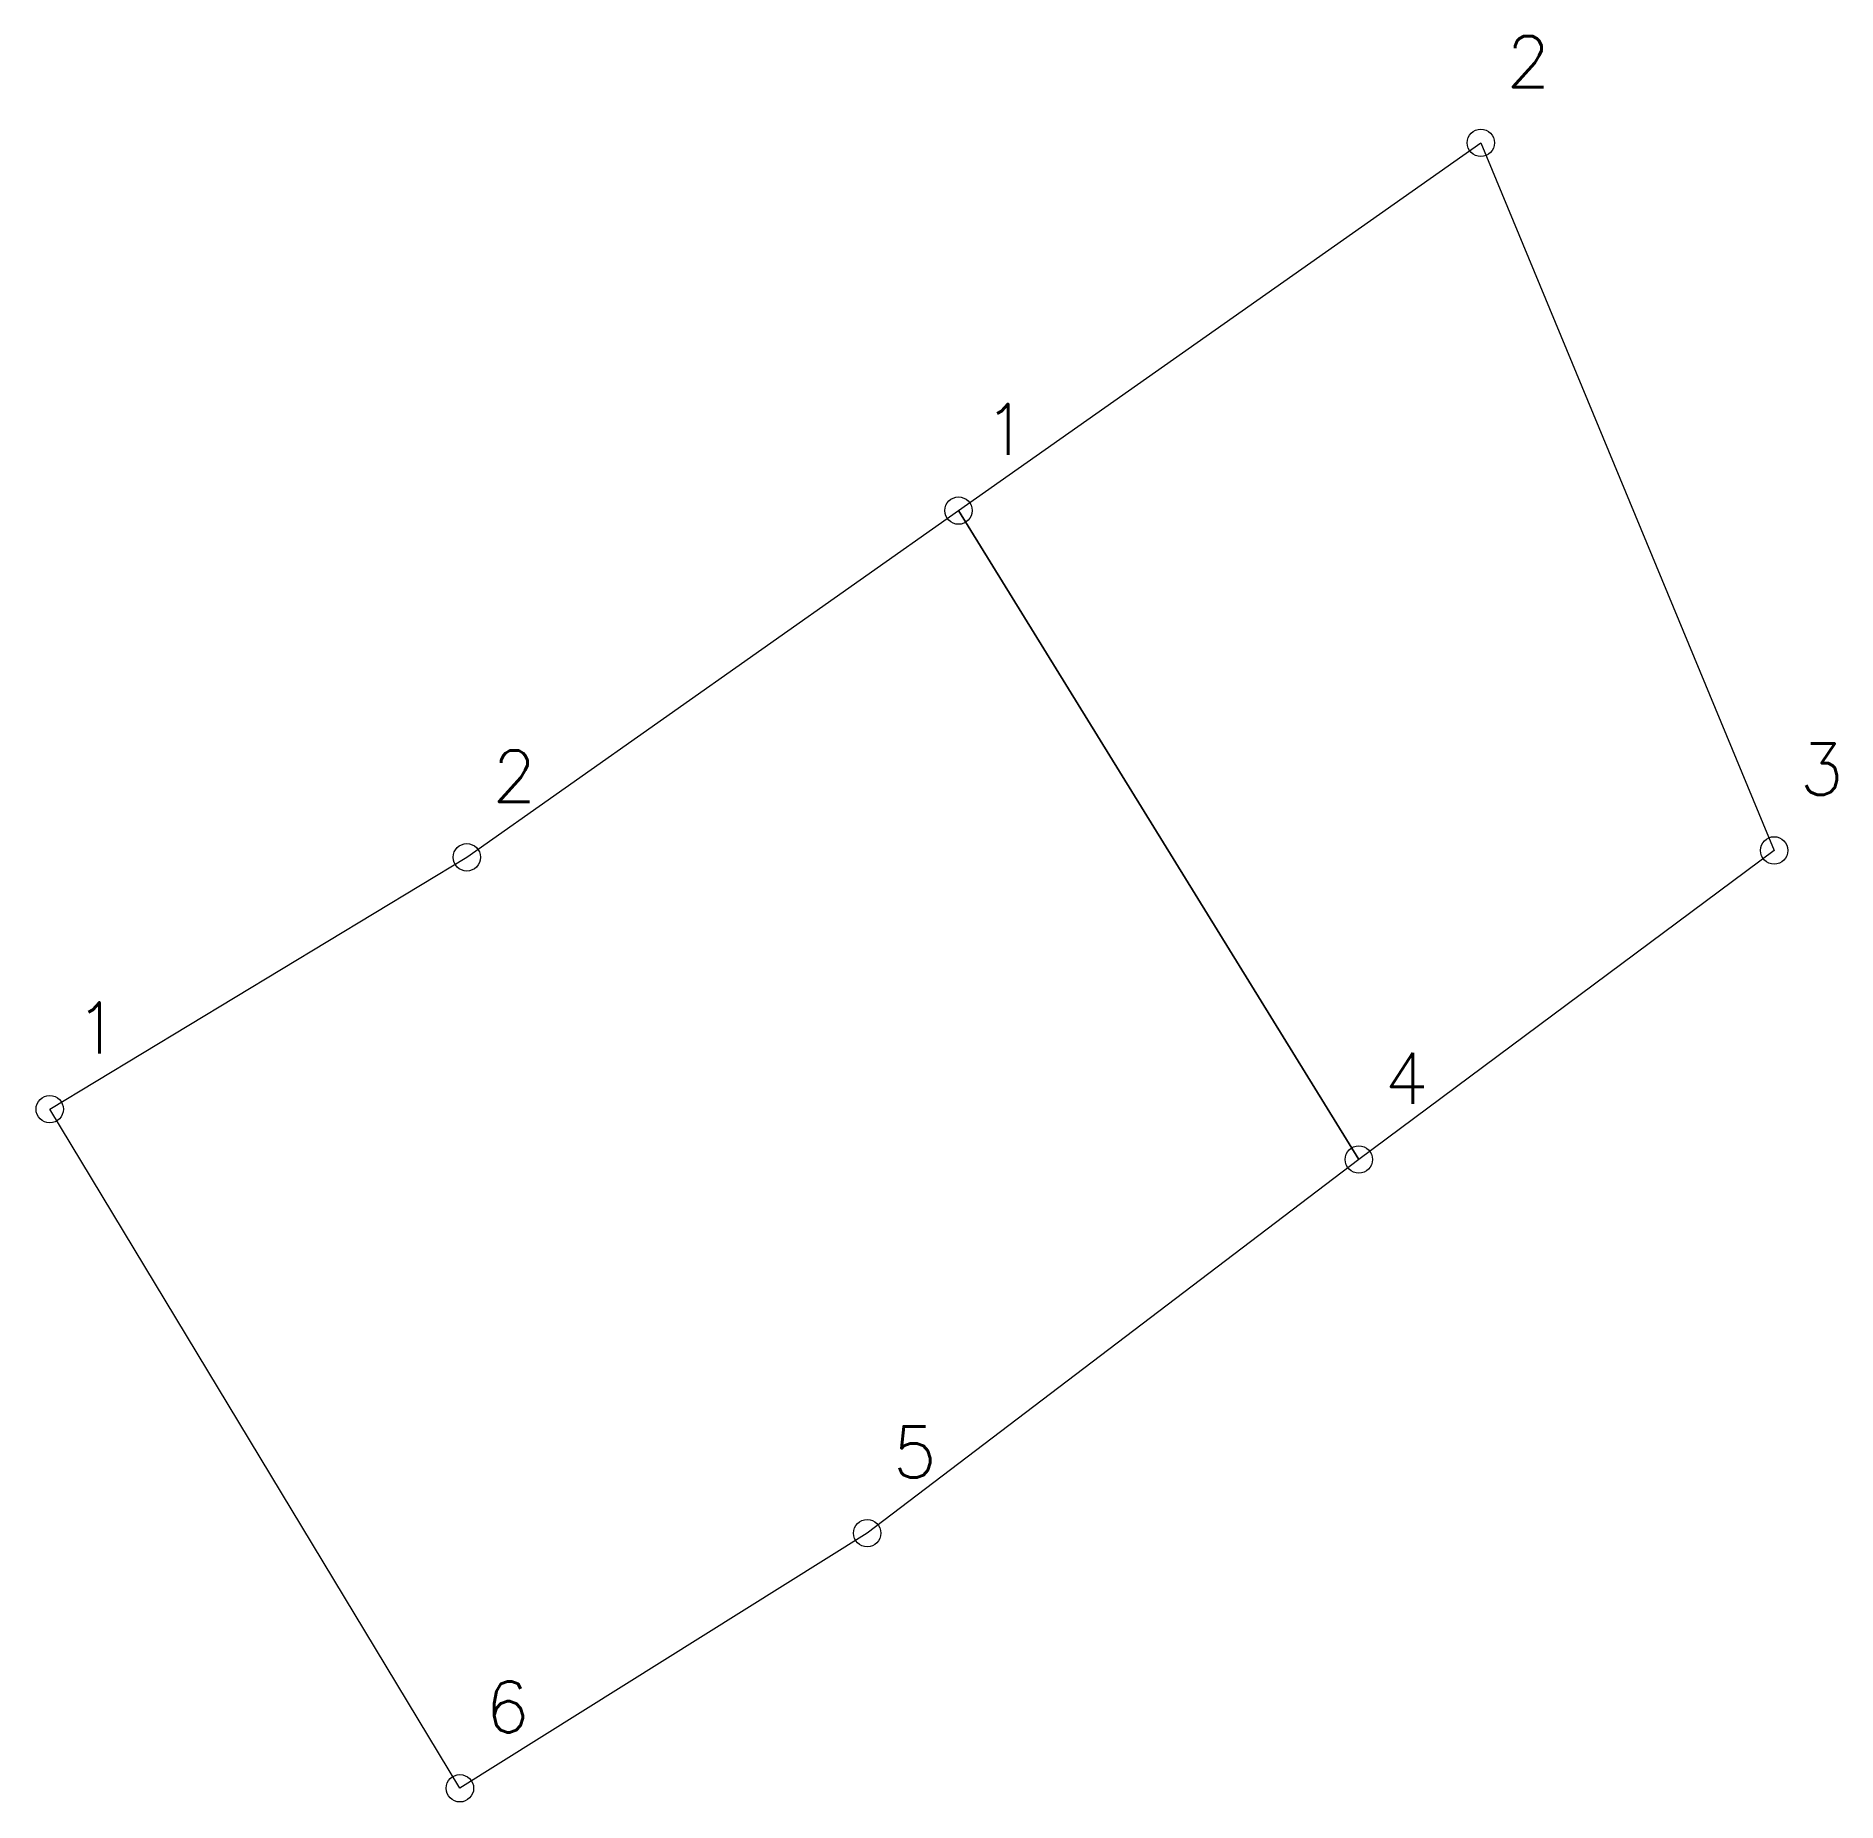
# Model space of a CAD drawing. Extents: x 4379322 to 4379371.3, y 4928377.7 to 4928426.1.
import ezdxf

# ---------------------------------------------------------------- set-up
doc = ezdxf.new("R2010")
doc.units = 0
doc.styles.get("Standard").update_dxf_attribs({"font": 'simplex.shx'})

msp = doc.modelspace()

# ---------------------------------------------------------------- linework, layer by layer
at = {"lineweight": 20}
for points in [[(4379347.26, 4928413.06), (4379361.57, 4928423.14), (4379369.61, 4928403.75), (4379358.23, 4928395.28), (4379347.26, 4928413.06)], [(4379322.36, 4928396.66), (4379333.79, 4928403.56), (4379347.26, 4928413.06), (4379358.23, 4928395.28), (4379344.76, 4928385.04), (4379333.6, 4928378.05), (4379322.36, 4928396.66)]]:
    msp.add_lwpolyline(points, dxfattribs=at)
for centre in [(4379361.57, 4928423.14), (4379347.26, 4928413.06), (4379333.79, 4928403.56), (4379369.61, 4928403.75), (4379322.36, 4928396.66), (4379358.23, 4928395.28), (4379344.76, 4928385.04), (4379333.6, 4928378.05)]:
    msp.add_circle(centre, 0.375, dxfattribs=at)

# ---------------------------------------------------------------- texts
for s, p in [('2', (4379362.27, 4928424.665)), ('1', (4379347.96, 4928414.585)), ('2', (4379334.49, 4928405.085)), ('3', (4379370.31, 4928405.275)), ('1', (4379323.06, 4928398.185)), ('4', (4379358.93, 4928396.805)), ('5', (4379345.46, 4928386.565)), ('6', (4379334.3, 4928379.575))]:
    msp.add_text(s, height=1.4).set_placement(p)

doc.saveas('drawing.dxf')
